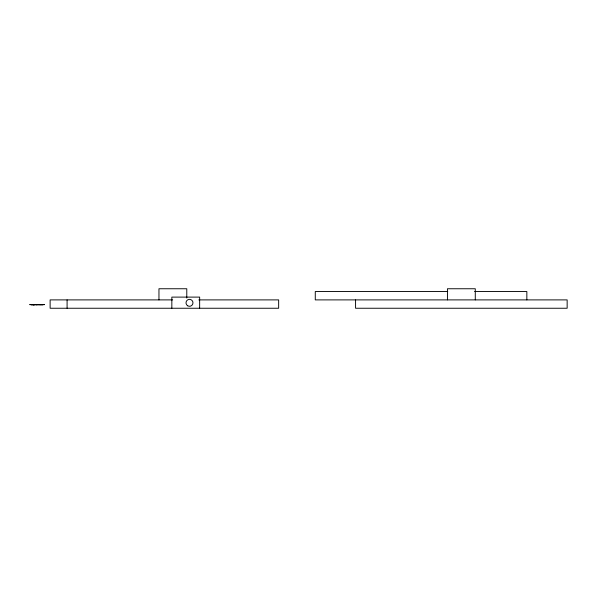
<?xml version="1.0" encoding="UTF-8"?>
<svg xmlns="http://www.w3.org/2000/svg" width="597" height="597" viewBox="0 0 597 597"><rect width="100%" height="100%" fill="white"/><g stroke="black" fill="none" stroke-linecap="round" stroke-linejoin="round"><path stroke-width="0.9" d="M31.992 304.463L33.619 304.686L31.171 304.686L35.604 304.686L31.171 304.463M37.641 304.463L36.335 304.686L43.006 304.686L35.604 304.463L40.342 304.463L36.335 304.686M38.298 304.686L38.723 304.463M39.566 304.686C40.387 304.492 38.536 304.5 40.223 304.686M41.544 304.463C41.409 304.709 39.626 304.657 41.402 304.463M31.813 304.463L31.238 304.686M40.962 304.686L40.76 304.463M42.178 304.463L42.014 304.686M33.417 304.463L32.887 304.686L34.977 304.686M34.514 304.463L33.469 304.686M34.29 304.463L33.656 304.686L34.454 304.463M37.059 304.686L36.335 304.686M36.439 304.463L37.059 304.463M36.335 304.463L36.969 304.463M34.081 304.686L33.559 304.463M447.743 291.537L315.276 291.537L315.276 299.895L567.15 299.895L567.15 308.246L355.573 308.246L355.573 299.895M474.578 291.537L526.845 291.537L526.845 299.895M172.667 299.895L50.126 299.895L50.126 308.246L278.657 308.246L278.657 299.895L198.808 299.895M29.85 304.463L44.327 304.463M29.85 304.686L44.327 304.686M475.279 299.895L475.279 288.754L447.444 288.754L447.444 299.895M199.652 308.246L199.652 297.105L171.839 297.105L171.839 308.246M186.786 298.037L186.786 288.754L158.959 288.754L158.959 299.895M67.088 299.895L67.088 308.246M187.667 305.783A3.478 3.478 0 0 0 192.973 302.925A3.478 3.478 0 0 0 187.846 299.754A3.478 3.478 0 0 0 187.667 305.783"/></g></svg>
